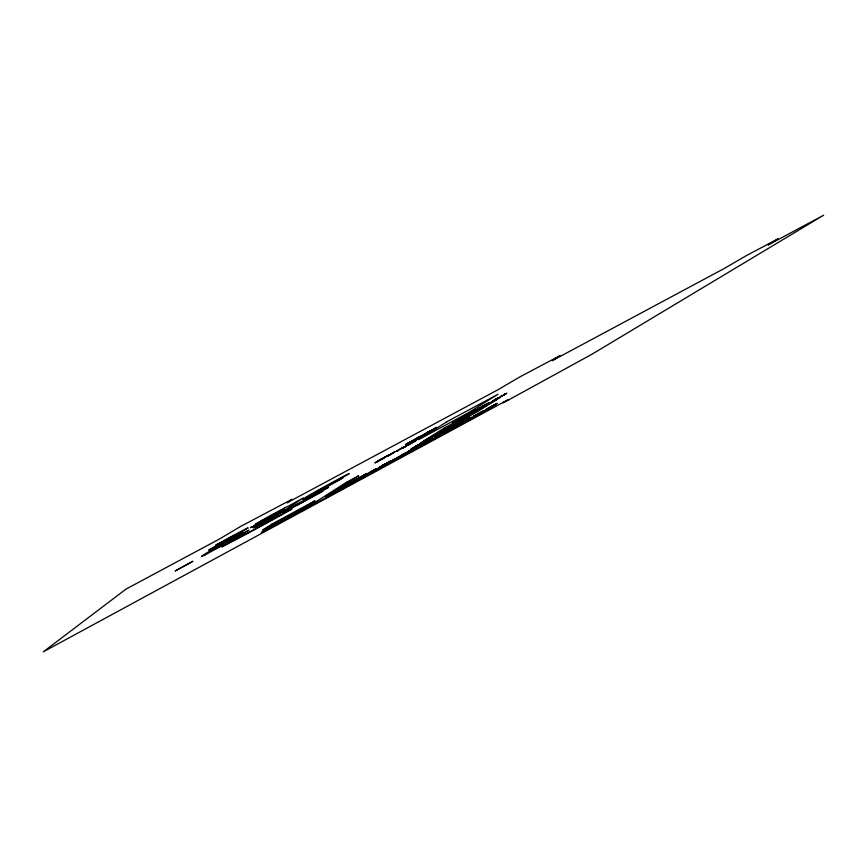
<?xml version="1.0" encoding="UTF-8"?>
<svg xmlns="http://www.w3.org/2000/svg" width="867" height="867" viewBox="0 0 867 867"><rect width="100%" height="100%" fill="white"/><g stroke="black" fill="none" stroke-linecap="round" stroke-linejoin="round"><path stroke-width="1.3" d="M255.288 524.286L284.203 508.886M405.453 444.673L420.907 436.047L414.177 440.024M409.907 444.099L414.881 441.108M215.276 548.844L235.64 537.583M316.108 492.077L348.989 473.815M296.167 505.363L315.783 494.374M407.111 444.738L408.097 443.687L405.658 445.605L418.143 438.279L407.057 444.847M451.74 427.962L457.342 424.993L455.218 426.239M384.84 464.322L383.962 464.831L391.277 460.724L389.337 461.916M411.955 448.597L419.498 444.283L417.742 445.378M284.159 509.016L276.356 513.687M433.305 436.014L434.291 435.386L431.549 437.141M455.641 426.033L458.459 424.342M375.162 469.6C382.195 465.492 365.419 474.802 373.948 470.293M373.569 470.499L369.71 472.515L371.228 471.713M409.733 450.916L406.493 452.596L409.441 451.035L408.52 451.371M390.161 461.374L388.687 462.241M470.478 417.851L471.615 417.233L469.654 418.219M470.445 417.905L469.448 418.533M501.928 396.056L502.416 395.785L501.679 396.241M467.27 419.715L467.931 419.357M288.18 517.946L286.966 518.726L289.123 517.577M294.682 513.958L305.899 507.498L298.649 511.432M290.878 516.483L285.568 519.506L289.35 517.458M297.24 512.375L304.339 508.387M300.903 510.587L302.518 509.558M382.997 458.621L389.576 454.546L384.092 457.505M425.025 434.638L423.107 435.852M405.03 446.559L403.242 447.697L405.073 446.733M408.032 444.934L408.563 444.598L401.584 448.618L403.979 447.372M420.148 437.206L419.585 437.564L426.802 433.619L421.373 436.816M341.24 487.492L340.774 487.785L352.804 481.228L348.263 483.808L348.794 483.548M434.79 428.471L426.727 433.305M365.408 474.802L364.855 475.159L374.002 470.217M392.914 459.943L392.35 460.29L405.897 452.747L401.941 455.132L404.39 453.604M415.564 446.256L415.022 446.592L430.563 437.835L430.021 438.171M422.327 442.127L425.87 439.992M432.655 436.448L433.24 436.068L429.328 438.008M457.874 422.663L456.432 423.562L458.459 422.316M416.756 445.92L417.981 445.161M467.703 414.708L468.386 414.285L458.253 419.617L473.089 411.359L472.407 411.782M434.811 435.646L434.204 436.025L448.196 428.222L438.832 433.142L439.45 432.752M442.333 430.964L441.769 431.322L453.506 424.928L449.247 427.388M469.275 414.209L468.603 414.632L483.418 406.374L472.981 412.161M418.197 446.191L418.804 445.822L412.063 449.626M438.323 433.695L441.151 431.939M439.558 433.012L446.657 429.078M474.292 411.435L481.792 407.273M429.674 440.057L432.806 438.193L431.831 438.713M486.55 404.889L485.856 405.322L500.573 397.119L490.223 402.852M435.191 436.925L434.67 437.239L437.77 435.527M494.136 400.272L497.506 398.181L492.402 401.269L501.083 396.371M413.31 448.727L412.627 449.269L414.101 448.369L410.362 450.526M438.539 435.05L434.866 437.326L445.822 431.159L438.193 435.332M438.713 435.017L439.482 434.54M491.524 402.136L498.958 398.018M460.214 423.54L463.076 421.785L458.686 424.418L466.771 419.823M384.276 464.484L386.541 463.314M422.901 443.601L419.856 445.367L422.771 443.676M233.386 539.133L224.976 543.923M464.69 415.661L462.794 416.81L466.424 414.654M244.115 533.53L233.526 539.046M333.177 482.908L329.568 485.011M313.139 496.162L310.451 497.734M453.712 422.435L452.498 423.204L456.02 421.145M478.194 408.736L476.362 409.82L478.508 408.747M243.562 533.855L205.306 554.772M418.382 438.42L416.366 439.742L418.468 438.659M467.107 417.742L468.928 416.648L465.904 418.436M453.69 426.976L454.427 426.542M454.145 422.175L457.256 420.419M342.313 478.216L336.71 481.467M322.34 491.416L319.923 492.824M423.8 441.151L426.098 439.862L424.949 440.469M421.221 443.568L423.833 441.986L420.007 444.272M376.343 468.917L375.639 469.329M426.326 441.867L427.702 440.989L424.949 442.473M421.828 443.265L419.791 444.403M407.609 452L409.224 451.003M421.243 444.522L421.622 444.457M466.988 417.645L467.757 417.309L466.078 418.338M477.674 408.986L479.375 408.054M503.846 394.994L506.827 393.206L503.044 395.493M465.297 415.304L466.554 414.578M425.307 440.317L420.755 443.015L432.004 436.935M464.441 419.108L458.957 422.066M365.278 474.563L367.218 473.415L364.053 475.246M319.078 493.323L285.893 511.335A23.528 0.683 -28.9 0 1 283.281 512.484M417.363 438.995L414.903 440.512L419.021 438.409M414.589 446.993L410.85 449.193L415.38 446.852M386.639 463.227L389.25 461.916M458.849 422.131L459.9 421.535M494.157 404.987L497.181 403.393L494.504 404.932M379.497 460.128L376.614 461.84L382.249 458.567M356.749 479.093C354.245 480.513 358.277 478.411 356.565 479.364M425.209 440.317L425.892 439.937M310.039 497.983L308.955 498.601M380.797 459.326L378.933 460.377M365.657 474.379L364.313 475.138M464.441 419.075L466.923 417.731M464.755 418.934L460.431 421.243M421.535 437.001C423.649 435.743 421.167 437.25 419.129 438.301M462.198 417.992L465.85 415.867L456.573 420.831M461.461 418.23L457.158 420.517M462.772 417.666L464.604 416.572L461.948 417.959M478.985 408.27C475.354 410.319 480.394 407.685 479.007 408.476M486.886 404.12L489.53 402.581L486.474 404.185M383.843 464.896L379.172 467.356L382.683 465.351M487.969 408.39L486.755 409.105L488.479 408.238M495.404 404.466L494.84 404.748M329.124 485.271L328.441 485.65M335.767 482.009L305.39 498.362A23.68 0.715 -29 0 1 303.092 499.305M472.201 411.782L475.094 410.015L467.421 414.101M265.335 530.181L262.809 531.677L266.364 529.91M486.69 404.228L488.37 403.307L485.639 404.629M289.936 516.83L288.982 517.328L290.152 516.71M426.326 439.732L427.366 439.092M426.564 439.591L427.279 439.19M464.972 418.804L466.262 418.046M469.177 418.685L468.353 419.119M414.469 439.862L419.357 436.903L406.97 443.785L412.356 441.043M473.079 411.283L476.297 409.376L466.457 414.589M479.039 408.194L479.809 407.761M501.841 395.894L500.833 396.468M356.825 479.007L357.432 478.703M419.52 444.598L418.869 444.923M383.615 465.037L382.997 465.384M488.132 408.292L485.628 409.744L487.72 408.682M239.986 532.912L248.19 527.884L245.133 529.26A21.838 0.672 -28.8 0 0 240.3 531.753A28.568 0.878 -28.8 0 0 234.415 534.874A34.81 1.062 -28.8 0 0 224.661 540.184A23.843 0.737 -28.8 0 0 215.623 545.235L221.052 542.666A18.315 0.564 -28.8 0 1 225.81 539.989L235.304 534.95L232.605 536.554M308.5 498.85L307.568 499.381M427.865 432.243L423.096 435.082L426.044 433.673M379.768 459.911L380.57 459.51M420.322 437.391L418.598 438.301M501.711 396.013L502.047 395.829M264.868 530.409L266.678 529.434M265.681 529.986L261.346 532.49L264.023 531.2M388.904 462.154L387.636 462.664M409.462 450.873L412.584 449.171M422.706 443.676L423.259 443.362M449.67 429.1L446.527 430.921L449.789 429.035M488.013 408.324L488.695 407.945M414.719 439.775L412.898 440.794M380.45 459.521L381.762 458.838M419.14 438.052L420.148 437.488M407.837 444.804L409.137 444.023M408.097 444.652L408.91 444.197M502.405 395.58L505.428 393.921L503.532 394.951M265.291 530.16L265.876 529.835M292.699 515.616L296.677 513.231L293.339 514.944M387.462 462.794L388.524 462.165M409.712 450.732L410.362 450.363M449.691 429.057L452.14 427.713M488.479 408.097L489.909 407.262M239.433 533.216L238.588 533.693M427.68 432.286L428.32 431.994M420.04 437.792L419.357 438.182M427.756 438.919L428.32 438.561M290.369 516.58L293.718 514.705M292.45 515.757L297.999 512.516L293.61 514.803M382.824 465.438L382.206 465.817M454.969 426.239L455.554 425.914M467.822 419.27L468.906 418.631M238.013 534.007L236.539 534.831A39.178 1.235 -28.8 0 1 231.836 537.421L231.272 537.724A55.228 1.626 -28.8 0 0 226.666 540.249L222.147 542.84L232.085 537.583A18.445 0.574 -28.8 0 0 237.536 534.505L242.652 532.1A25.186 0.78 -28.8 0 1 233.277 537.345A35.244 1.095 -28.8 0 1 216.923 546.188M428.634 431.809L421.557 435.917L425.22 434.172M428.396 431.896L429.122 431.538M409.04 444.576L416.366 440.295L410.037 443.579M479.982 407.718L481.543 406.851M480.188 407.598L480.903 407.154M485.683 404.802L484.664 405.409M266.321 529.596L266.949 529.282M292.201 515.898L292.959 515.507M382.434 465.449L384.168 464.549M292.656 515.681L290.445 516.895M489.411 407.544L488.836 407.891M493.973 405.236L491.871 406.428M274.872 514.521L270.287 517.025M235.661 537.583L248.948 530.192L213.932 548.789A24.124 0.704 -28.8 0 0 206.964 552.832A26.53 0.78 -28.8 0 0 201.838 556.235A26.53 0.78 -28.8 0 0 202.195 556.17M315.816 494.418L328.712 487.243L296.211 504.486A23.192 0.672 -28.9 0 0 289.188 508.55A25.511 0.737 -28.9 0 0 283.292 512.386A25.511 0.737 -28.9 0 0 283.433 512.397M428.569 431.788L429.284 431.452M381.664 458.838L382.553 458.35M409.083 444.608L408.346 445.009M266.462 529.509L267.231 529.119M358.212 478.27L359.502 477.554M372.734 470.716L373.97 470.066M292.352 515.854L291.084 516.548M423.562 443.232L424.678 442.614M423.703 443.156L424.537 442.69M450.287 428.753L453.528 427.008M468.213 419.054L469.405 418.36M232.063 536.846L231.446 537.193A51.186 1.647 -28.8 0 1 228.292 538.927L226.287 540.022A36.642 1.105 -28.8 0 0 221.118 542.861A19.876 0.607 -28.8 0 0 216.078 545.679L208.665 550.22L211.949 548.757M326.003 487.016L323.64 488.316M429.111 431.495L429.826 431.094M382.195 458.545L383.084 458.112M503.348 395.103L503.976 394.756M359.09 477.739L354.657 480.307L358.385 478.346M417.135 445.898L416.474 446.299M266.917 529.26L267.805 528.805M267.513 528.968L268.564 528.393M489.411 407.577L490.928 406.699M492.64 406.016L493.204 405.669M429.794 431.17L431.04 430.433M305.585 500.487L304.545 501.061M484.382 405.572L482.908 406.374M429.154 438.095L429.566 437.922M359.372 477.587L360.889 476.796M362.796 475.95L362.211 476.308M373.818 470.109L376.17 468.895L375.509 469.188M382.976 465.156L385.056 464.029M388.199 462.382L390.15 461.277M382.076 465.893L381.523 466.197M412.139 441.216L405.496 444.663M226.07 543.772L224.943 544.389M481.781 406.721L482.355 406.352M415.531 446.819L416.366 446.31M362.352 476.189L360.217 477.392M410.763 450.146L412.627 449.095M490.624 406.905L491.188 406.558M420.387 437.304L421.08 436.935M383.257 458.014L384.319 457.44M407.544 445.41L405.485 446.57M482.019 406.59L482.952 406.027L482.258 406.46M359.729 477.435L360.791 476.817M268.434 528.426L269.713 527.732M491.036 406.677L496.108 403.979L495.1 404.445M491.708 406.276L492.467 405.908M292.547 515.377L293.371 514.89M430.845 430.596L431.56 430.205M224.152 544.378L215.319 548.898M304.014 501.343L302.93 501.939M410.319 443.416L414.86 441.086M483.255 405.864L484.122 405.442M361.073 476.655L361.647 476.351M360.52 477.186L363.576 475.3M290.369 516.905L289.188 517.588M431.538 430.162L432.167 429.815M483.212 405.94L487.135 403.773M430.888 437.152L432.319 436.383M456.551 425.329L458.372 424.375M347.093 484.718L337.046 490.148L348.989 483.634L344.502 486.192L345.023 485.932M361.311 477.013L351.373 482.388L363.208 475.94L358.721 478.486L359.231 478.237M430.162 439.829L424.592 442.853L426.553 441.639L425.231 442.322M269.529 527.862L273.625 525.608L266.527 529.824M274.622 525.402L277.939 523.267L272.834 526.442L286.262 518.759L281.103 521.956L282.274 521.316M265.855 530.225L269.735 528.122M507.217 400.695L592.226 354.072L823.65 215.211L768.01 245.036L778.1 238.793L746.368 255.624L723.555 268.857L552.084 360.759L559.995 355.654L520.167 376.733L497.972 389.749L287.075 502.784L292.092 499.262L240.441 526.518L219.795 538.841L126.008 589.105L43.35 651.789L508.138 399.687L503.153 402.754L506.707 400.966M421.199 436.914L422.305 436.274M384.872 457.137L387.712 455.608M430.476 437.423L431.062 437.055M492.651 405.799L494.884 404.564M265.714 530.301L264.272 531.07M322.546 488.912L316.152 492.131M431.929 429.999L436.708 427.377L425.968 433.771M270.146 518.336L282.902 511.465M379.475 460.572L383.81 458.231M389.489 455.088L394.398 451.956L387.278 456.367L403.697 446.949L396.501 451.393L397.812 450.688M302.377 502.231L296.189 505.363M379.172 460.735L374.815 462.88L378.153 461.277M484.35 405.322L485.834 404.466M480.058 407.923L480.6 407.62M414.892 447.112L411.998 448.607M362.634 475.853L366.091 474.043L363.479 475.398M488.858 408.075L487.937 408.563M386.953 463.206L386.14 463.682M405.799 446.353L404.271 447.22M269.735 517.317L250.433 527.667A23.528 0.715 -28.9 0 0 256.394 524.893A21.783 0.661 -28.9 0 0 263.926 520.915A20.45 0.629 -28.9 0 0 271.783 516.613L277.895 513.156L268.271 519.593L253.305 527.862L263.72 522.465L256.827 527.179L269.702 520.243L303.32 497.907L288.765 505.949A20.093 0.618 -28.9 0 0 285.037 507.769M408.682 451.447L407.674 451.967M431.3 436.979L433.272 435.884M417.504 437.694L418.132 437.369M412.128 449.399L413.526 448.618M313.41 496L323.163 490.928M333.405 482.767L343.104 477.739M500.974 396.382A23.496 0.596 -29.2 0 1 501.7 395.981M285.156 507.694A19.302 0.596 -28.9 0 0 277.884 511.53A22.444 0.694 -28.9 0 0 269.269 516.233A21.859 0.672 -28.9 0 0 261.151 520.818A25.479 0.78 -28.9 0 0 255.527 524.134M205.284 554.793A24.471 0.715 -28.8 0 1 202.044 556.256M349.098 473.761A23.983 0.726 -29 0 0 341.815 477.229L316.553 490.993A23.344 0.704 -29 0 0 309.389 495.144A25.902 0.78 -29 0 0 303.179 499.219A25.902 0.78 -29 0 1 303.19 499.229M216.967 546.167A21.285 0.65 -28.8 0 1 211.938 548.768M175.362 570.865L192.777 561.361L175.362 570.865M271.848 524.134L262.69 530.105L305.076 507.152L314.992 500.79L271.848 524.134M346.464 482.312L301.673 510.901L480.22 414.112L496.455 404.185L325.819 496.607L358.667 475.723L346.464 482.312M446.657 421.871L418.49 439.688L468.072 412.974L498.026 394.247L446.657 421.871M445.129 427.561L425.296 439.948L475.745 412.681L496.834 399.644L445.129 427.561M450.255 427.377L449.637 427.767L463.509 420.029L450.255 427.377M457.418 423.248L454.958 424.776L461.981 420.874L457.418 423.248M474 415.954L473.447 416.29L484.295 410.384L474 415.954M228.704 542.818L221.735 546.925A74.54 2.189 -28.9 0 0 292.016 509.027L290.824 509.319A65.708 1.929 -28.9 0 1 228.628 542.861"/></g></svg>
